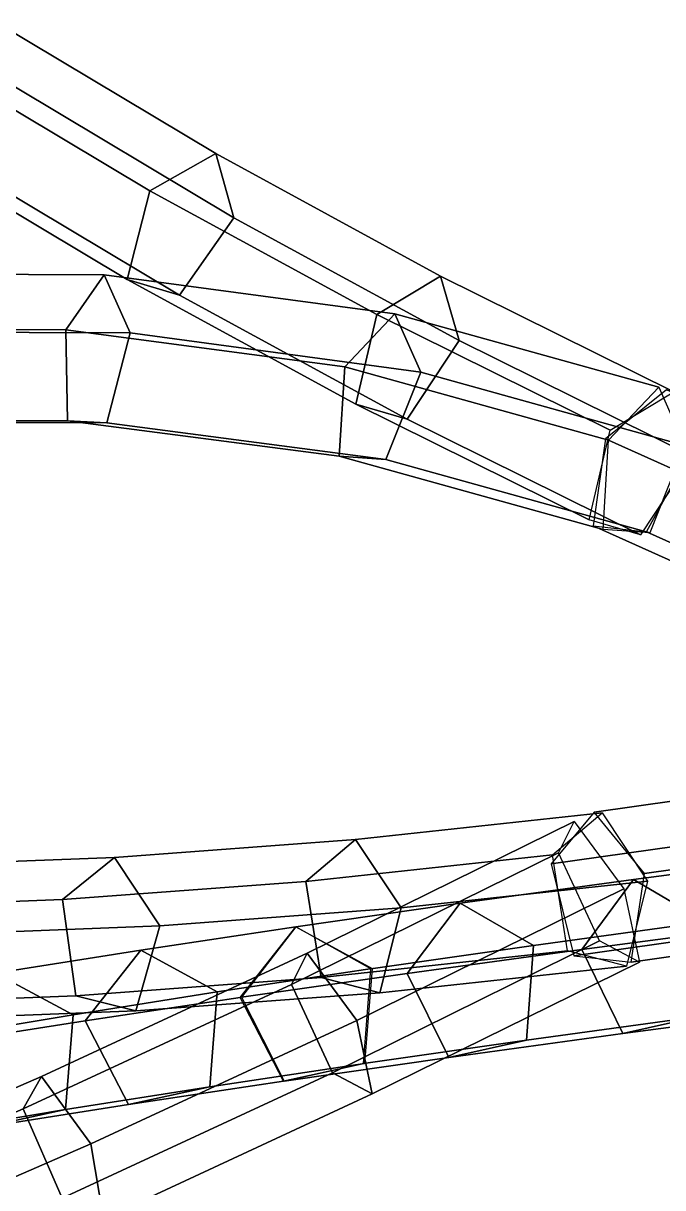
# Model space of a CAD drawing. Header units: metres. Extents: x -488 to 282, y -579 to 399.
# Drawn here: x -309.56 to -288.04, y -38.56 to 0.65 of the extents above; entities that cross this region are included whole.
import ezdxf

# ---------------------------------------------------------------- set-up
doc = ezdxf.new("R2010")
doc.units = ezdxf.units.M

msp = doc.modelspace()

# ---------------------------------------------------------------- linework, layer by layer
at = {"layer": 'coreopsi_1InfInt', "color": 3}
for points in [[(-303.0836, -3.7359, 249.895), (-310.4217, 0.6539, 255.841), (-312.7095, -0.553, 253.9077), (-305.3003, -4.9844, 247.9059)], [(-302.472, -5.8976, 252.2149), (-309.8235, -1.501, 258.1706), (-310.4217, 0.6539, 255.841), (-303.0836, -3.7359, 249.895)], [(-305.3003, -4.9844, 247.9059), (-312.7095, -0.553, 253.9077), (-313.5341, -3.5105, 255.0732), (-306.0665, -7.9747, 249.0264)], [(-304.3049, -8.5023, 251.6812), (-311.736, -4.06009, 257.6987), (-309.8235, -1.501, 258.1706), (-302.472, -5.8976, 252.2149)], [(-306.0665, -7.9747, 249.0264), (-313.5341, -3.5105, 255.0732), (-311.736, -4.06009, 257.6987), (-304.3049, -8.5023, 251.6812)], [(-295.5162, -7.8657, 244.051), (-303.0836, -3.7359, 249.895), (-305.3003, -4.9844, 247.9059), (-297.6595, -9.1532, 242.0071)], [(-294.8908, -10.03365, 246.3613), (-302.472, -5.8976, 252.2149), (-303.0836, -3.7359, 249.895), (-295.5162, -7.8657, 244.051)], [(-297.6595, -9.1532, 242.0071), (-305.3003, -4.9844, 247.9059), (-306.0665, -7.9747, 249.0264), (-298.3656, -12.1743, 243.0836)], [(-296.6418, -12.6812, 245.7669), (-304.3049, -8.5023, 251.6812), (-302.472, -5.8976, 252.2149), (-294.8908, -10.03365, 246.3613)], [(-298.3656, -12.1743, 243.0836), (-306.0665, -7.9747, 249.0264), (-304.3049, -8.5023, 251.6812), (-296.6418, -12.6812, 245.7669)], [(-287.6634, -11.7611, 238.27), (-295.5162, -7.8657, 244.051), (-297.6595, -9.1532, 242.0071), (-289.8066, -13.04866, 236.2262)], [(-287.0379, -13.929, 240.5804), (-294.8908, -10.03365, 246.3613), (-295.5162, -7.8657, 244.051), (-287.6634, -11.7611, 238.27)], [(-289.8066, -13.04866, 236.2262), (-297.6595, -9.1532, 242.0071), (-298.3656, -12.1743, 243.0836), (-290.5128, -16.06973, 237.3027)], [(-288.7889, -16.5766, 239.986), (-296.6418, -12.6812, 245.7669), (-294.8908, -10.03365, 246.3613), (-287.0379, -13.929, 240.5804)], [(-279.7737, -15.3522, 232.3181), (-287.9109, -11.6948, 238.0335), (-289.9644, -13.3425, 236.1635), (-281.8666, -16.9821, 230.4763)], [(-290.5128, -16.06973, 237.3027), (-298.3656, -12.1743, 243.0836), (-296.6418, -12.6812, 245.7669), (-288.7889, -16.5766, 239.986)], [(-281.8666, -16.9821, 230.4763), (-289.9644, -13.3425, 236.1635), (-290.3773, -16.275, 237.4515), (-282.3634, -19.8744, 231.8242)], [(-280.5822, -20.05906, 234.5116), (-288.5828, -16.467, 240.1295), (-287.0441, -13.6549, 240.5216), (-278.9679, -17.2826, 234.8497)], [(-282.3634, -19.8744, 231.8242), (-290.3773, -16.275, 237.4515), (-288.5828, -16.467, 240.1295), (-280.5822, -20.05906, 234.5116)], [(-281.8749, -24.7085, 234.374), (-290.352, -25.9069, 240.6158), (-291.7993, -27.6503, 238.3147), (-283.3633, -26.4576, 232.1037)], [(-280.2466, -26.7913, 236.322), (-288.6594, -27.9827, 242.5158), (-290.352, -25.9069, 240.6158), (-281.8749, -24.7085, 234.374)], [(-291.0174, -26.2262, 241.3508), (-300.0055, -30.6627, 244.4801), (-300.5326, -31.7158, 241.4731), (-291.5445, -27.2793, 238.3438)], [(-290.081, -25.9363, 240.8332), (-298.3751, -26.8346, 247.2099), (-300.0485, -28.2442, 244.8347), (-291.7544, -27.3459, 238.458)], [(-289.3477, -28.489, 242.9385), (-298.3358, -32.9255, 246.0678), (-300.0055, -30.6627, 244.4801), (-291.0174, -26.2262, 241.3508)], [(-288.5503, -28.2405, 242.4995), (-296.8444, -29.1388, 248.8762), (-298.3751, -26.8346, 247.2099), (-290.081, -25.9363, 240.8332)], [(-283.3633, -26.4576, 232.1037), (-291.7993, -27.6503, 238.3147), (-291.0307, -30.7548, 238.7618), (-282.683, -29.5726, 232.6167)], [(-298.3751, -26.8346, 247.2099), (-306.484, -27.4349, 253.7182), (-308.2358, -28.8507, 251.4041), (-300.0485, -28.2442, 244.8347)], [(-296.8444, -29.1388, 248.8762), (-304.9677, -29.7411, 255.3949), (-306.484, -27.4349, 253.7182), (-298.3751, -26.8346, 247.2099)], [(-280.7678, -29.7776, 235.2088), (-289.1013, -30.9591, 241.3433), (-288.6594, -27.9827, 242.5158), (-280.2466, -26.7913, 236.322)], [(-306.484, -27.4349, 253.7182), (-314.4665, -27.745, 260.4009), (-316.2955, -29.1643, 258.1494), (-308.2358, -28.8507, 251.4041)], [(-304.9677, -29.7411, 255.3949), (-312.9644, -30.05263, 262.0883), (-314.4665, -27.745, 260.4009), (-306.484, -27.4349, 253.7182)], [(-291.5445, -27.2793, 238.3438), (-300.5326, -31.7158, 241.4731), (-299.1586, -34.6867, 241.2076), (-290.1705, -30.2502, 238.0783)], [(-291.7544, -27.3459, 238.458), (-300.0485, -28.2442, 244.8347), (-299.5356, -31.481, 245.0458), (-291.2415, -30.5827, 238.6691)], [(-282.8917, -27.3673, 248.6373), (-289.0194, -28.1767, 257.126), (-290.7586, -30.5363, 255.6456), (-284.6309, -29.7269, 247.1569)], [(-280.48, -28.7944, 250.2422), (-286.6077, -29.6038, 258.7309), (-289.0194, -28.1767, 257.126), (-282.8917, -27.3673, 248.6373)], [(-289.0194, -28.1767, 257.126), (-294.8557, -28.9795, 265.8352), (-296.6414, -31.3447, 264.4203), (-290.7586, -30.5363, 255.6456)], [(-286.6077, -29.6038, 258.7309), (-292.3876, -30.3999, 267.3583), (-294.8557, -28.9795, 265.8352), (-289.0194, -28.1767, 257.126)], [(-300.0485, -28.2442, 244.8347), (-308.2358, -28.8507, 251.4041), (-307.7868, -32.0935, 251.664), (-299.5356, -31.481, 245.0458)], [(-288.8273, -30.9617, 240.9276), (-297.8154, -35.3982, 244.0568), (-298.3358, -32.9255, 246.0678), (-289.3477, -28.489, 242.9385)], [(-289.2635, -31.09571, 241.1697), (-297.5576, -31.9939, 247.5464), (-296.8444, -29.1388, 248.8762), (-288.5503, -28.2405, 242.4995)], [(-308.2358, -28.8507, 251.4041), (-316.2955, -29.1643, 258.1494), (-315.9093, -32.4107, 258.4597), (-307.7868, -32.0935, 251.664)], [(-294.8557, -28.9795, 265.8352), (-300.3857, -29.774, 274.7427), (-302.2155, -32.1446, 273.3951), (-296.6414, -31.3447, 264.4203)], [(-292.3876, -30.3999, 267.3583), (-297.8641, -31.1877, 276.1822), (-300.3857, -29.774, 274.7427), (-294.8557, -28.9795, 265.8352)], [(-297.5576, -31.9939, 247.5464), (-305.7683, -32.6037, 254.1327), (-304.9677, -29.7411, 255.3949), (-296.8444, -29.1388, 248.8762)], [(-305.7683, -32.6037, 254.1327), (-313.851, -32.9196, 260.8955), (-312.9644, -30.05263, 262.0883), (-304.9677, -29.7411, 255.3949)], [(-300.3922, -29.7749, 274.7552), (-305.6028, -30.5594, 283.8378), (-307.4745, -32.9353, 282.5588), (-302.2639, -32.1509, 273.4762)], [(-297.8201, -31.182, 276.1092), (-303.0308, -31.9664, 285.1919), (-305.6028, -30.5594, 283.8378), (-300.3922, -29.7749, 274.7552)], [(-286.8292, -32.792, 258.267), (-292.62, -33.5893, 266.9085), (-292.3876, -30.3999, 267.3583), (-286.6077, -29.6038, 258.7309)], [(-282.683, -29.5726, 232.6167), (-291.0307, -30.7548, 238.7618), (-289.1013, -30.9591, 241.3433), (-280.7678, -29.7776, 235.2088)], [(-284.6309, -29.7269, 247.1569), (-290.7586, -30.5363, 255.6456), (-289.3799, -33.365, 256.3711), (-283.2522, -32.5556, 247.8824)], [(-305.6028, -30.5594, 283.8378), (-310.5008, -31.3346, 293.1096), (-312.4119, -33.7159, 291.9007), (-307.4745, -32.9353, 282.5588)], [(-303.0308, -31.9664, 285.1919), (-307.8812, -32.7352, 294.3764), (-310.5008, -31.3346, 293.1096), (-305.6028, -30.5594, 283.8378)], [(-291.2415, -30.5827, 238.6691), (-299.5356, -31.481, 245.0458), (-297.5576, -31.9939, 247.5464), (-289.2635, -31.09571, 241.1697)], [(-290.1705, -30.2502, 238.0783), (-299.1586, -34.6867, 241.2076), (-297.8154, -35.3982, 244.0568), (-288.8273, -30.9617, 240.9276)], [(-292.62, -33.5893, 266.9085), (-298.107, -34.3784, 275.7468), (-297.8641, -31.1877, 276.1822), (-292.3876, -30.3999, 267.3583)], [(-290.7586, -30.5363, 255.6456), (-296.6414, -31.3447, 264.4203), (-295.2339, -34.1699, 265.1031), (-289.3799, -33.365, 256.3711)], [(-300.0055, -30.6627, 244.4801), (-308.9441, -34.8143, 247.8476), (-309.5569, -35.9074, 244.8713), (-300.5326, -31.7158, 241.4731)], [(-298.3358, -32.9255, 246.0678), (-307.2897, -37.08501, 249.44), (-308.9441, -34.8143, 247.8476), (-300.0055, -30.6627, 244.4801)], [(-307.8812, -32.7352, 294.3764), (-312.4096, -33.4933, 303.7249), (-315.0736, -32.09913, 302.5467), (-310.5008, -31.3346, 293.1096)], [(-298.0729, -34.3739, 275.6885), (-303.2836, -35.1583, 284.7712), (-303.0308, -31.9664, 285.1919), (-297.8201, -31.182, 276.1092)], [(-296.6414, -31.3447, 264.4203), (-302.2155, -32.1446, 273.3951), (-300.7809, -34.9664, 274.0341), (-295.2339, -34.1699, 265.1031)], [(-300.5326, -31.7158, 241.4731), (-309.5569, -35.9074, 244.8713), (-308.2523, -38.9115, 244.6299), (-299.1586, -34.6867, 241.2076)], [(-299.5356, -31.481, 245.0458), (-307.7868, -32.0935, 251.664), (-305.7683, -32.6037, 254.1327), (-297.5576, -31.9939, 247.5464)], [(-307.7868, -32.0935, 251.664), (-315.9093, -32.4107, 258.4597), (-313.851, -32.9196, 260.8955), (-305.7683, -32.6037, 254.1327)], [(-303.2836, -35.1583, 284.7712), (-308.1434, -35.9283, 293.9708), (-307.8812, -32.7352, 294.3764), (-303.0308, -31.9664, 285.1919)], [(-302.2639, -32.1509, 273.4762), (-307.4745, -32.9353, 282.5588), (-306.0142, -35.7537, 283.1532), (-300.8036, -34.9693, 274.0705)], [(-283.2522, -32.5556, 247.8824), (-289.3799, -33.365, 256.3711), (-286.8292, -32.792, 258.267), (-280.7015, -31.9826, 249.7783)], [(-308.1434, -35.9283, 293.9708), (-312.6807, -36.6875, 303.3347), (-312.4096, -33.4933, 303.7249), (-307.8812, -32.7352, 294.3764)], [(-307.4745, -32.9353, 282.5588), (-312.4119, -33.7159, 291.9007), (-310.9275, -36.5309, 292.4495), (-306.0142, -35.7537, 283.1532)], [(-297.8154, -35.3982, 244.0568), (-306.8646, -39.6026, 247.4628), (-307.2897, -37.08501, 249.44), (-298.3358, -32.9255, 246.0678)], [(-289.3799, -33.365, 256.3711), (-295.2339, -34.1699, 265.1031), (-292.62, -33.5893, 266.9085), (-286.8292, -32.792, 258.267)], [(-295.2339, -34.1699, 265.1031), (-300.7809, -34.9664, 274.0341), (-298.107, -34.3784, 275.7468), (-292.62, -33.5893, 266.9085)], [(-300.8036, -34.9693, 274.0705), (-306.0142, -35.7537, 283.1532), (-303.2836, -35.1583, 284.7712), (-298.0729, -34.3739, 275.6885)], [(-308.9441, -34.8143, 247.8476), (-317.8957, -38.7129, 251.473), (-318.5944, -39.8437, 248.5298), (-309.5569, -35.9074, 244.8713)], [(-307.2897, -37.08501, 249.44), (-316.2566, -40.9911, 253.0706), (-317.8957, -38.7129, 251.473), (-308.9441, -34.8143, 247.8476)], [(-299.1586, -34.6867, 241.2076), (-308.2523, -38.9115, 244.6299), (-306.8646, -39.6026, 247.4628), (-297.8154, -35.3982, 244.0568)], [(-306.0142, -35.7537, 283.1532), (-310.9275, -36.5309, 292.4495), (-308.1434, -35.9283, 293.9708), (-303.2836, -35.1583, 284.7712)], [(-309.5569, -35.9074, 244.8713), (-318.5944, -39.8437, 248.5298), (-317.3594, -42.879, 248.3146), (-308.2523, -38.9115, 244.6299)], [(-310.9275, -36.5309, 292.4495), (-315.5149, -37.2972, 301.9118), (-312.6807, -36.6875, 303.3347), (-308.1434, -35.9283, 293.9708)], [(-306.8646, -39.6026, 247.4628), (-315.9271, -43.551, 251.1298), (-316.2566, -40.9911, 253.0706), (-307.2897, -37.08501, 249.44)]]:
    msp.add_3dface(points, dxfattribs=at)
at = {"layer": 'coreopsi_1Pdcel', "color": 3}
for points in [[(-306.8335, -7.8145, 247.6823), (-317.0456, -7.771, 251.2741), (-317.9156, -9.6588, 248.8027), (-308.1233, -9.6746, 245.379)], [(-305.9667, -9.7746, 250.1704), (-316.1788, -9.7311, 253.7622), (-317.0456, -7.771, 251.2741), (-306.8335, -7.8145, 247.6823)], [(-297.0514, -9.1319, 243.2367), (-306.8335, -7.8145, 247.6823), (-308.1233, -9.6746, 245.379), (-298.7385, -10.9114, 241.1353)], [(-296.1846, -11.09211, 245.7248), (-305.9667, -9.7746, 250.1704), (-306.8335, -7.8145, 247.6823), (-297.0514, -9.1319, 243.2367)], [(-288.1744, -11.6, 238.1999), (-297.0514, -9.1319, 243.2367), (-298.7385, -10.9114, 241.1353), (-289.8615, -13.3795, 236.0985)], [(-287.3076, -13.5602, 240.6881), (-296.1846, -11.09211, 245.7248), (-297.0514, -9.1319, 243.2367), (-288.1744, -11.6, 238.1999)], [(-308.1233, -9.6746, 245.379), (-317.9156, -9.6588, 248.8027), (-317.6013, -12.7389, 249.7211), (-308.0668, -12.7376, 246.4007)], [(-306.7416, -12.799, 249.345), (-316.534, -12.7833, 252.7687), (-316.1788, -9.7311, 253.7622), (-305.9667, -9.7746, 250.1704)], [(-298.7385, -10.9114, 241.1353), (-308.1233, -9.6746, 245.379), (-308.0668, -12.7376, 246.4007), (-298.9262, -13.9248, 242.2811)], [(-297.3568, -14.0359, 245.1013), (-306.7416, -12.799, 249.345), (-305.9667, -9.7746, 250.1704), (-296.1846, -11.09211, 245.7248)], [(-289.8615, -13.3795, 236.0985), (-298.7385, -10.9114, 241.1353), (-298.9262, -13.9248, 242.2811), (-290.0492, -16.3929, 237.2443)], [(-288.4799, -16.504, 240.0645), (-297.3568, -14.0359, 245.1013), (-296.1846, -11.09211, 245.7248), (-287.3076, -13.5602, 240.6881)], [(-308.0668, -12.7376, 246.4007), (-317.6013, -12.7389, 249.7211), (-316.534, -12.7833, 252.7687), (-306.7416, -12.799, 249.345)], [(-298.9262, -13.9248, 242.2811), (-308.0668, -12.7376, 246.4007), (-306.7416, -12.799, 249.345), (-297.3568, -14.0359, 245.1013)], [(-290.0492, -16.3929, 237.2443), (-298.9262, -13.9248, 242.2811), (-297.3568, -14.0359, 245.1013), (-288.4799, -16.504, 240.0645)]]:
    msp.add_3dface(points, dxfattribs=at)

doc.saveas('drawing.dxf')
